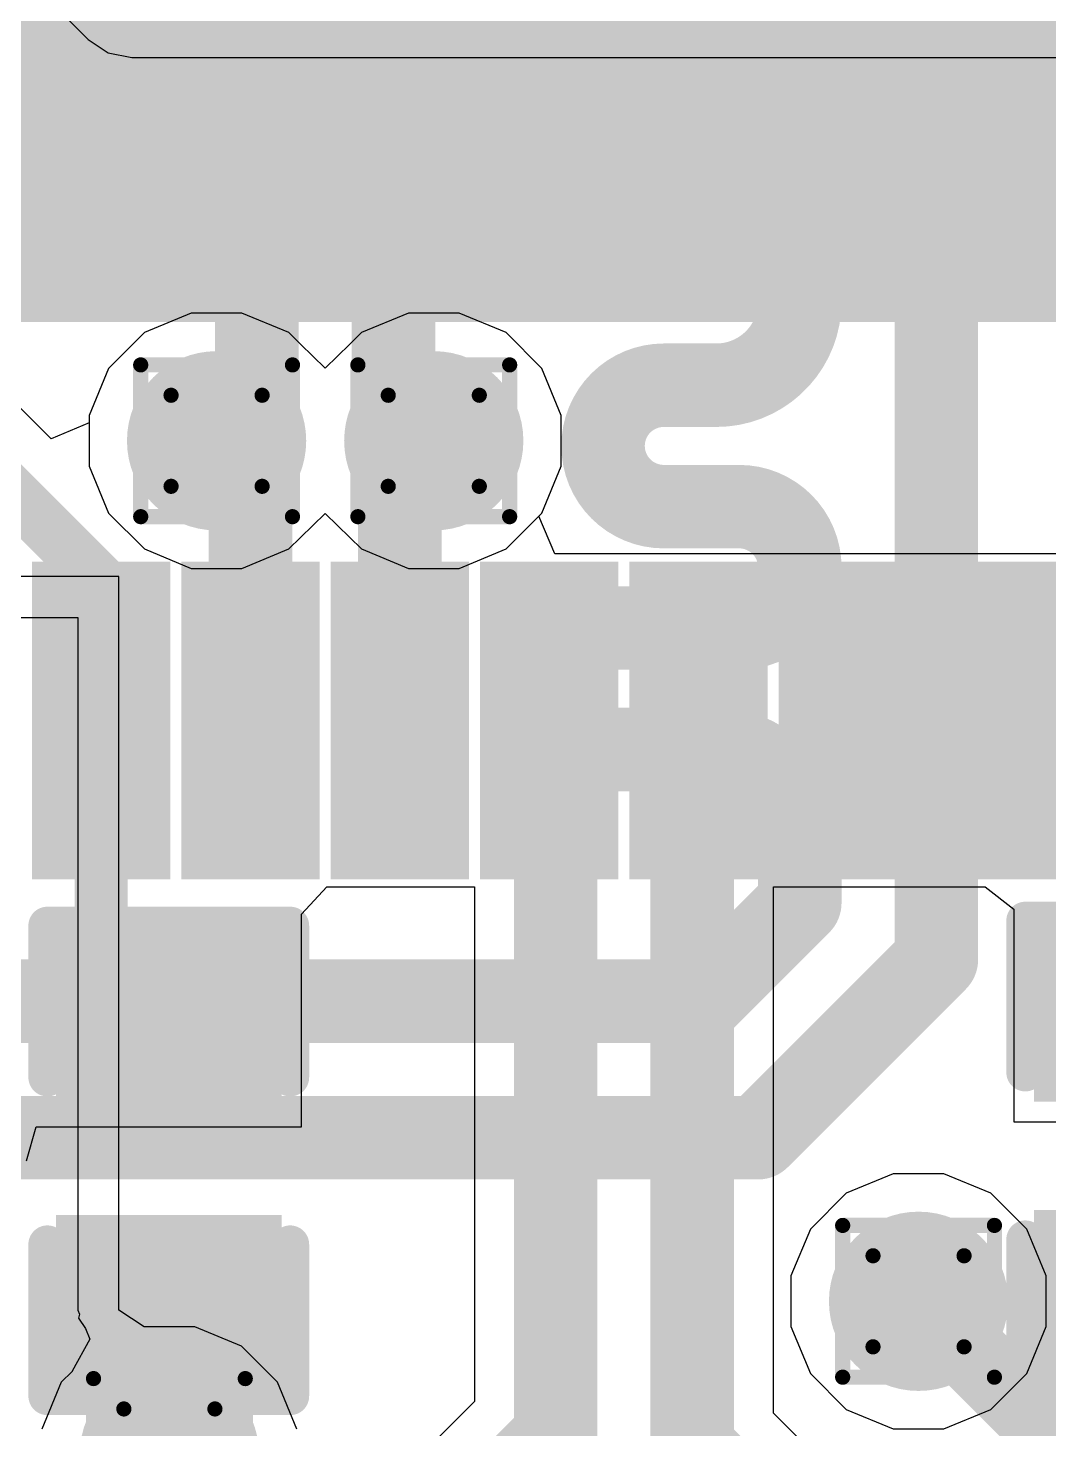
# Model space of a CAD drawing. Header units: inches. Extents: x -22 to 5433, y -13 to 5447.
# Drawn here: x 8.299 to 11.717, y 6.071 to 10.76 of the extents above; entities that cross this region are included whole.
import ezdxf

# ---------------------------------------------------------------- set-up
doc = ezdxf.new("R2010")
doc.units = ezdxf.units.IN
for name, color, linetype in [('Bottom Layer', 5, 'Continuous'), ('Drill Drawing', 1, 'Continuous'), ('Ground', 16, 'Continuous'), ('Power', 76, 'Continuous'), ('Top Layer', 1, 'Continuous'), ('Top Overlay', 2, 'Continuous'), ('Top Paste', 8, 'Continuous'), ('Top Solder', 216, 'Continuous'), ('Via Holes', 16, 'Continuous')]:
    doc.layers.add(name, color=color, linetype=linetype)

msp = doc.modelspace()

# ---------------------------------------------------------------- hatches: boundary and pattern name
at = {"layer": 'Bottom Layer'}
h = msp.add_hatch(color=5, dxfattribs=at)
edge = h.paths.add_edge_path()
edge.add_arc((8.9303, 9.3783), 0.3, 0, 360)
h = msp.add_hatch(color=5, dxfattribs=at)
edge = h.paths.add_edge_path()
edge.add_arc((9.6573, 9.3783), 0.3, 0, 360)
h = msp.add_hatch(color=5, dxfattribs=at)
edge = h.paths.add_edge_path()
edge.add_arc((11.2801, 6.4981), 0.3, 0, 360)
h = msp.add_hatch(color=5, dxfattribs=at)
edge = h.paths.add_edge_path()
edge.add_arc((8.7723, 5.9854), 0.3, 0, 360)
at = {"layer": 'Ground'}
h = msp.add_hatch(color=16, dxfattribs=at)
edge = h.paths.add_edge_path()
edge.add_arc((8.9303, 9.3783), 0.3, 0, 360)
h = msp.add_hatch(color=16, dxfattribs=at)
edge = h.paths.add_edge_path()
edge.add_arc((9.6573, 9.3783), 0.3, 0, 360)
h = msp.add_hatch(color=16, dxfattribs=at)
edge = h.paths.add_edge_path()
edge.add_arc((11.2801, 6.4981), 0.3, 0, 360)
h = msp.add_hatch(color=16, dxfattribs=at)
edge = h.paths.add_edge_path()
edge.add_arc((8.7723, 5.9854), 0.3, 0, 360)
at = {"layer": 'Power'}
h = msp.add_hatch(color=76, dxfattribs=at)
edge = h.paths.add_edge_path()
edge.add_arc((8.9303, 9.3783), 0.3, 0, 360)
h = msp.add_hatch(color=76, dxfattribs=at)
edge = h.paths.add_edge_path()
edge.add_arc((9.6573, 9.3783), 0.3, 0, 360)
h = msp.add_hatch(color=76, dxfattribs=at)
edge = h.paths.add_edge_path()
edge.add_arc((11.2801, 6.4981), 0.3, 0, 360)
h = msp.add_hatch(color=76, dxfattribs=at)
edge = h.paths.add_edge_path()
edge.add_arc((8.7723, 5.9854), 0.3, 0, 360)
at = {"layer": 'Top Layer'}
for points in [[(7.2938, 15.8775), (13.2938, 15.8775), (13.2938, 9.8775), (7.2938, 9.8775)], [(8.4138, 8.8725), (8.6738, 8.8725), (8.6738, 8.0125), (8.4138, 8.0125)], [(8.9138, 8.8725), (9.1738, 8.8725), (9.1738, 8.0125), (8.9138, 8.0125)], [(9.4138, 8.8725), (9.6738, 8.8725), (9.6738, 8.0125), (9.4138, 8.0125)], [(9.9138, 8.8725), (10.1738, 8.8725), (10.1738, 8.0125), (9.9138, 8.0125)], [(10.4138, 8.8725), (10.6738, 8.8725), (10.6738, 8.0125), (10.4138, 8.0125)], [(10.9138, 8.8725), (11.1738, 8.8725), (11.1738, 8.0125), (10.9138, 8.0125)], [(11.4138, 8.8725), (11.6738, 8.8725), (11.6738, 8.0125), (11.4138, 8.0125)], [(9.0878, 7.2093), (8.4528, 7.2093), (8.4528, 7.6665), (9.0878, 7.6665)], [(9.0878, 6.2695), (8.4528, 6.2695), (8.4528, 6.7267), (9.0878, 6.7267)]]:
    msp.add_hatch(color=1, dxfattribs=at).paths.add_polyline_path(points)
h = msp.add_hatch(color=1, dxfattribs=at)
edge = h.paths.add_edge_path()
edge.add_arc((8.9303, 9.3783), 0.3, 0, 360)
h = msp.add_hatch(color=1, dxfattribs=at)
edge = h.paths.add_edge_path()
edge.add_arc((9.6573, 9.3783), 0.3, 0, 360)
h = msp.add_hatch(color=1, dxfattribs=at)
edge = h.paths.add_edge_path()
edge.add_arc((11.2801, 6.4981), 0.3, 0, 360)
h = msp.add_hatch(color=1, dxfattribs=at)
edge = h.paths.add_edge_path()
edge.add_arc((8.7723, 5.9854), 0.3, 0, 360)
at = {"layer": 'Top Paste'}
for points in [[(8.4138, 8.8725), (8.6738, 8.8725), (8.6738, 8.0125), (8.4138, 8.0125)], [(8.9138, 8.8725), (9.1738, 8.8725), (9.1738, 8.0125), (8.9138, 8.0125)], [(9.4138, 8.8725), (9.6738, 8.8725), (9.6738, 8.0125), (9.4138, 8.0125)], [(9.9138, 8.8725), (10.1738, 8.8725), (10.1738, 8.0125), (9.9138, 8.0125)], [(10.4138, 8.8725), (10.6738, 8.8725), (10.6738, 8.0125), (10.4138, 8.0125)], [(10.9138, 8.8725), (11.1738, 8.8725), (11.1738, 8.0125), (10.9138, 8.0125)], [(11.4138, 8.8725), (11.6738, 8.8725), (11.6738, 8.0125), (11.4138, 8.0125)], [(9.0878, 7.2093), (8.4528, 7.2093), (8.4528, 7.6665), (9.0878, 7.6665)], [(9.0878, 6.2695), (8.4528, 6.2695), (8.4528, 6.7267), (9.0878, 6.7267)]]:
    msp.add_hatch(color=8, dxfattribs=at).paths.add_polyline_path(points)
at = {"layer": 'Top Solder'}
for points in [[(7.1922, 15.9791), (13.3954, 15.9791), (13.3954, 9.7759), (7.1922, 9.7759)], [(8.3122, 8.9741), (8.7754, 8.9741), (8.7754, 7.9109), (8.3122, 7.9109)], [(8.8122, 8.9741), (9.2754, 8.9741), (9.2754, 7.9109), (8.8122, 7.9109)], [(9.3122, 8.9741), (9.7754, 8.9741), (9.7754, 7.9109), (9.3122, 7.9109)], [(9.8122, 8.9741), (10.2754, 8.9741), (10.2754, 7.9109), (9.8122, 7.9109)], [(10.3122, 8.9741), (10.7754, 8.9741), (10.7754, 7.9109), (10.3122, 7.9109)], [(10.8122, 8.9741), (11.2754, 8.9741), (11.2754, 7.9109), (10.8122, 7.9109)], [(11.3122, 8.9741), (11.7754, 8.9741), (11.7754, 7.9109), (11.3122, 7.9109)], [(12.4213, 7.166), (11.6663, 7.166), (11.6663, 7.7432), (12.4213, 7.7432)], [(9.1478, 7.1493), (8.3928, 7.1493), (8.3928, 7.7265), (9.1478, 7.7265)], [(12.4213, 6.2262), (11.6663, 6.2262), (11.6663, 6.8034), (12.4213, 6.8034)], [(9.1478, 6.2095), (8.3928, 6.2095), (8.3928, 6.7867), (9.1478, 6.7867)]]:
    msp.add_hatch(color=216, dxfattribs=at).paths.add_polyline_path(points)
at = {"layer": 'Via Holes'}
h = msp.add_hatch(color=7, dxfattribs=at)
edge = h.paths.add_edge_path()
edge.add_arc((8.9303, 9.3783), 0.15, 0, 360)
h = msp.add_hatch(color=7, dxfattribs=at)
edge = h.paths.add_edge_path()
edge.add_arc((9.6573, 9.3783), 0.15, 0, 360)
h = msp.add_hatch(color=7, dxfattribs=at)
edge = h.paths.add_edge_path()
edge.add_arc((11.2801, 6.4981), 0.15, 0, 360)
h = msp.add_hatch(color=7, dxfattribs=at)
edge = h.paths.add_edge_path()
edge.add_arc((8.7723, 5.9854), 0.15, 0, 360)

# ---------------------------------------------------------------- linework, layer by layer
at = {"layer": 'Bottom Layer'}
for points in [[(9.0652, 10.4469, 0.2794, 0.2794, 0), (9.664, 11.0456, 0.2794, 0.2794, 0)], [(10.6287, 11.0456, 0.2794, 0.2794, 0), (11.3399, 10.3344, 0.2794, 0.2794, 0)], [(9.5224, 10.2575, 0.2794, 0.2794, 0), (9.8533, 10.5884, 0.2794, 0.2794, 0)], [(9.8533, 10.5884, 0.2794, 0.2794, 0), (10.4393, 10.5884, 0.2794, 0.2794, 0)], [(10.4393, 10.5884, 0.2794, 0.2794, 0), (10.7177, 10.31, 0.2794, 0.2794, 0)], [(9.0652, 9.5132, 0.2794, 0.2794, 0), (9.0652, 10.4469, 0.2794, 0.2794, 0)], [(11.3399, 7.6419, 0.2794, 0.2794, 0), (11.3399, 10.3344, 0.2794, 0.2794, 0)], [(10.7177, 10.31, 0.2794, 0.2794, 0), (10.8827, 10.1451, 0.2794, 0.2794, 0)], [(9.5224, 9.5132, 0.2794, 0.2794, 0), (9.5224, 10.2575, 0.2794, 0.2794, 0)], [(10.8827, 9.8437, 0.2794, 0.2794, 0), (10.8827, 10.1451, 0.2794, 0.2794, 0)], [(10.8827, 9.8437, 0.2794, 0.2794, -0.414214), (10.6033, 9.5643, 0.2794, 0.2794, 0)], [(10.4272, 9.1579, 0.2794, 0.2794, -1), (10.4272, 9.5643, 0.2794, 0.2794, 0)], [(10.4272, 9.5643, 0.2794, 0.2794, 0), (10.6033, 9.5643, 0.2794, 0.2794, 0)], [(8.9303, 9.3783, 0.2794, 0.2794, 0), (9.0652, 9.5132, 0.2794, 0.2794, 0)], [(9.5224, 9.5132, 0.2794, 0.2794, 0), (9.6573, 9.3783, 0.2794, 0.2794, 0)], [(10.4272, 9.1579, 0.2794, 0.2794, 0), (10.6795, 9.1579, 0.2794, 0.2794, 0)], [(10.6795, 9.1579, 0.2794, 0.2794, -1), (10.6795, 8.7515, 0.2794, 0.2794, 0)], [(10.2057, 8.3451, 0.2794, 0.2794, -1), (10.2057, 8.7515, 0.2794, 0.2794, 0)], [(10.2057, 8.7515, 0.2794, 0.2794, 0), (10.6795, 8.7515, 0.2794, 0.2794, 0)], [(10.2057, 8.3451, 0.2794, 0.2794, 0), (10.6033, 8.3451, 0.2794, 0.2794, 0)], [(10.6033, 8.3451, 0.2794, 0.2794, -0.414214), (10.8827, 8.0657, 0.2794, 0.2794, 0)], [(10.8827, 7.8313, 0.2794, 0.2794, 0), (10.8827, 8.0657, 0.2794, 0.2794, 0)], [(10.6979, 7.6465, 0.2794, 0.2794, 0), (10.8827, 7.8313, 0.2794, 0.2794, 0)], [(10.5543, 7.5029, 0.2794, 0.2794, 0), (10.6979, 7.6465, 0.2794, 0.2794, 0)], [(10.7437, 7.0457, 0.2794, 0.2794, 0), (11.3399, 7.6419, 0.2794, 0.2794, 0)], [(7.1516, 7.5029, 0.2794, 0.2794, 0), (9.2471, 7.5029, 0.2794, 0.2794, 0)], [(9.2471, 7.5029, 0.2794, 0.2794, 0), (10.5543, 7.5029, 0.2794, 0.2794, 0)], [(7.1516, 7.0457, 0.2794, 0.2794, 0), (9.2471, 7.0457, 0.2794, 0.2794, 0)], [(9.2471, 7.0457, 0.2794, 0.2794, 0), (10.7437, 7.0457, 0.2794, 0.2794, 0)]]:
    msp.add_lwpolyline(points, format="xyseb", dxfattribs=at)
for points in [[(9.7835, 10.5884, 0.1397, 0.1397, 1), (9.9232, 10.5884, 0.1397, 0.1397, 1)], [(9.7835, 10.5884, 0.1397, 0.1397, 1), (9.9232, 10.5884, 0.1397, 0.1397, 1)], [(10.3694, 10.5884, 0.1397, 0.1397, 1), (10.5091, 10.5884, 0.1397, 0.1397, 1)], [(10.3694, 10.5884, 0.1397, 0.1397, 1), (10.5091, 10.5884, 0.1397, 0.1397, 1)], [(8.9954, 10.4469, 0.1397, 0.1397, 1), (9.1351, 10.4469, 0.1397, 0.1397, 1)], [(8.9954, 10.4469, 0.1397, 0.1397, 1), (9.1351, 10.4469, 0.1397, 0.1397, 1)], [(11.27, 10.3344, 0.1397, 0.1397, 1), (11.4097, 10.3344, 0.1397, 0.1397, 1)], [(11.27, 10.3344, 0.1397, 0.1397, 1), (11.4097, 10.3344, 0.1397, 0.1397, 1)], [(10.6479, 10.31, 0.1397, 0.1397, 1), (10.7876, 10.31, 0.1397, 0.1397, 1)], [(10.6479, 10.31, 0.1397, 0.1397, 1), (10.7876, 10.31, 0.1397, 0.1397, 1)], [(9.4526, 10.2575, 0.1397, 0.1397, 1), (9.5923, 10.2575, 0.1397, 0.1397, 1)], [(9.4526, 10.2575, 0.1397, 0.1397, 1), (9.5923, 10.2575, 0.1397, 0.1397, 1)], [(10.8128, 10.1451, 0.1397, 0.1397, 1), (10.9525, 10.1451, 0.1397, 0.1397, 1)], [(10.8128, 10.1451, 0.1397, 0.1397, 1), (10.9525, 10.1451, 0.1397, 0.1397, 1)], [(10.8128, 9.8437, 0.1397, 0.1397, 1), (10.9525, 9.8437, 0.1397, 0.1397, 1)], [(10.8128, 9.8437, 0.1397, 0.1397, 1), (10.9525, 9.8437, 0.1397, 0.1397, 1)], [(10.3574, 9.5643, 0.1397, 0.1397, 1), (10.4971, 9.5643, 0.1397, 0.1397, 1)], [(10.3574, 9.5643, 0.1397, 0.1397, 1), (10.4971, 9.5643, 0.1397, 0.1397, 1)], [(10.5334, 9.5643, 0.1397, 0.1397, 1), (10.6731, 9.5643, 0.1397, 0.1397, 1)], [(10.5334, 9.5643, 0.1397, 0.1397, 1), (10.6731, 9.5643, 0.1397, 0.1397, 1)], [(8.9954, 9.5132, 0.1397, 0.1397, 1), (9.1351, 9.5132, 0.1397, 0.1397, 1)], [(8.9954, 9.5132, 0.1397, 0.1397, 1), (9.1351, 9.5132, 0.1397, 0.1397, 1)], [(9.4526, 9.5132, 0.1397, 0.1397, 1), (9.5923, 9.5132, 0.1397, 0.1397, 1)], [(9.4526, 9.5132, 0.1397, 0.1397, 1), (9.5923, 9.5132, 0.1397, 0.1397, 1)], [(8.8605, 9.3783, 0.1397, 0.1397, 1), (9.0002, 9.3783, 0.1397, 0.1397, 1)], [(9.5875, 9.3783, 0.1397, 0.1397, 1), (9.7272, 9.3783, 0.1397, 0.1397, 1)], [(10.3574, 9.1579, 0.1397, 0.1397, 1), (10.4971, 9.1579, 0.1397, 0.1397, 1)], [(10.3574, 9.1579, 0.1397, 0.1397, 1), (10.4971, 9.1579, 0.1397, 0.1397, 1)], [(10.6096, 9.1579, 0.1397, 0.1397, 1), (10.7493, 9.1579, 0.1397, 0.1397, 1)], [(10.6096, 9.1579, 0.1397, 0.1397, 1), (10.7493, 9.1579, 0.1397, 0.1397, 1)], [(10.1359, 8.7515, 0.1397, 0.1397, 1), (10.2756, 8.7515, 0.1397, 0.1397, 1)], [(10.1359, 8.7515, 0.1397, 0.1397, 1), (10.2756, 8.7515, 0.1397, 0.1397, 1)], [(10.6096, 8.7515, 0.1397, 0.1397, 1), (10.7493, 8.7515, 0.1397, 0.1397, 1)], [(10.6096, 8.7515, 0.1397, 0.1397, 1), (10.7493, 8.7515, 0.1397, 0.1397, 1)], [(10.1359, 8.3451, 0.1397, 0.1397, 1), (10.2756, 8.3451, 0.1397, 0.1397, 1)], [(10.1359, 8.3451, 0.1397, 0.1397, 1), (10.2756, 8.3451, 0.1397, 0.1397, 1)], [(10.5334, 8.3451, 0.1397, 0.1397, 1), (10.6731, 8.3451, 0.1397, 0.1397, 1)], [(10.5334, 8.3451, 0.1397, 0.1397, 1), (10.6731, 8.3451, 0.1397, 0.1397, 1)], [(10.8128, 8.0657, 0.1397, 0.1397, 1), (10.9525, 8.0657, 0.1397, 0.1397, 1)], [(10.8128, 8.0657, 0.1397, 0.1397, 1), (10.9525, 8.0657, 0.1397, 0.1397, 1)], [(10.8128, 7.8313, 0.1397, 0.1397, 1), (10.9525, 7.8313, 0.1397, 0.1397, 1)], [(10.8128, 7.8313, 0.1397, 0.1397, 1), (10.9525, 7.8313, 0.1397, 0.1397, 1)], [(10.6281, 7.6465, 0.1397, 0.1397, 1), (10.7678, 7.6465, 0.1397, 0.1397, 1)], [(10.6281, 7.6465, 0.1397, 0.1397, 1), (10.7678, 7.6465, 0.1397, 0.1397, 1)], [(11.27, 7.6419, 0.1397, 0.1397, 1), (11.4097, 7.6419, 0.1397, 0.1397, 1)], [(11.27, 7.6419, 0.1397, 0.1397, 1), (11.4097, 7.6419, 0.1397, 0.1397, 1)], [(9.1773, 7.5029, 0.1397, 0.1397, 1), (9.317, 7.5029, 0.1397, 0.1397, 1)], [(9.1773, 7.5029, 0.1397, 0.1397, 1), (9.317, 7.5029, 0.1397, 0.1397, 1)], [(10.4844, 7.5029, 0.1397, 0.1397, 1), (10.6241, 7.5029, 0.1397, 0.1397, 1)], [(10.4844, 7.5029, 0.1397, 0.1397, 1), (10.6241, 7.5029, 0.1397, 0.1397, 1)], [(9.1773, 7.0457, 0.1397, 0.1397, 1), (9.317, 7.0457, 0.1397, 0.1397, 1)], [(9.1773, 7.0457, 0.1397, 0.1397, 1), (9.317, 7.0457, 0.1397, 0.1397, 1)], [(10.6738, 7.0457, 0.1397, 0.1397, 1), (10.8135, 7.0457, 0.1397, 0.1397, 1)], [(10.6738, 7.0457, 0.1397, 0.1397, 1), (10.8135, 7.0457, 0.1397, 0.1397, 1)]]:
    msp.add_lwpolyline(points, format="xyseb", close=True, dxfattribs=at)
at = {"layer": 'Drill Drawing'}
for points in [[(8.6763, 9.6323, 0.0508, 0.0508, 0), (9.1843, 9.6323, 0.0508, 0.0508, 0)], [(8.6763, 9.1243, 0.0508, 0.0508, 0), (8.6763, 9.6323, 0.0508, 0.0508, 0)], [(9.1843, 9.1243, 0.0508, 0.0508, 0), (9.1843, 9.6323, 0.0508, 0.0508, 0)], [(9.4033, 9.6323, 0.0508, 0.0508, 0), (9.9113, 9.6323, 0.0508, 0.0508, 0)], [(9.4033, 9.1243, 0.0508, 0.0508, 0), (9.4033, 9.6323, 0.0508, 0.0508, 0)], [(9.9113, 9.1243, 0.0508, 0.0508, 0), (9.9113, 9.6323, 0.0508, 0.0508, 0)], [(8.7779, 9.5307, 0.0508, 0.0508, 0), (9.0827, 9.5307, 0.0508, 0.0508, 0)], [(8.7779, 9.2259, 0.0508, 0.0508, 0), (8.7779, 9.5307, 0.0508, 0.0508, 0)], [(9.0827, 9.2259, 0.0508, 0.0508, 0), (9.0827, 9.5307, 0.0508, 0.0508, 0)], [(9.5049, 9.5307, 0.0508, 0.0508, 0), (9.8097, 9.5307, 0.0508, 0.0508, 0)], [(9.5049, 9.2259, 0.0508, 0.0508, 0), (9.5049, 9.5307, 0.0508, 0.0508, 0)], [(9.8097, 9.2259, 0.0508, 0.0508, 0), (9.8097, 9.5307, 0.0508, 0.0508, 0)], [(8.7779, 9.2259, 0.0508, 0.0508, 0), (9.0827, 9.2259, 0.0508, 0.0508, 0)], [(9.5049, 9.2259, 0.0508, 0.0508, 0), (9.8097, 9.2259, 0.0508, 0.0508, 0)], [(8.6763, 9.1243, 0.0508, 0.0508, 0), (9.1843, 9.1243, 0.0508, 0.0508, 0)], [(9.4033, 9.1243, 0.0508, 0.0508, 0), (9.9113, 9.1243, 0.0508, 0.0508, 0)], [(11.0261, 6.7521, 0.0508, 0.0508, 0), (11.5341, 6.7521, 0.0508, 0.0508, 0)], [(11.0261, 6.2441, 0.0508, 0.0508, 0), (11.0261, 6.7521, 0.0508, 0.0508, 0)], [(11.5341, 6.2441, 0.0508, 0.0508, 0), (11.5341, 6.7521, 0.0508, 0.0508, 0)], [(11.1277, 6.6505, 0.0508, 0.0508, 0), (11.4325, 6.6505, 0.0508, 0.0508, 0)], [(11.1277, 6.3457, 0.0508, 0.0508, 0), (11.1277, 6.6505, 0.0508, 0.0508, 0)], [(11.4325, 6.3457, 0.0508, 0.0508, 0), (11.4325, 6.6505, 0.0508, 0.0508, 0)], [(11.1277, 6.3457, 0.0508, 0.0508, 0), (11.4325, 6.3457, 0.0508, 0.0508, 0)], [(8.5183, 6.2394, 0.0508, 0.0508, 0), (9.0263, 6.2394, 0.0508, 0.0508, 0)], [(8.5183, 5.7314, 0.0508, 0.0508, 0), (8.5183, 6.2394, 0.0508, 0.0508, 0)], [(9.0263, 5.7314, 0.0508, 0.0508, 0), (9.0263, 6.2394, 0.0508, 0.0508, 0)], [(11.0261, 6.2441, 0.0508, 0.0508, 0), (11.5341, 6.2441, 0.0508, 0.0508, 0)], [(8.6199, 6.1378, 0.0508, 0.0508, 0), (8.9247, 6.1378, 0.0508, 0.0508, 0)], [(8.6199, 5.833, 0.0508, 0.0508, 0), (8.6199, 6.1378, 0.0508, 0.0508, 0)], [(8.9247, 5.833, 0.0508, 0.0508, 0), (8.9247, 6.1378, 0.0508, 0.0508, 0)]]:
    msp.add_lwpolyline(points, format="xyseb", dxfattribs=at)
for points in [[(8.6636, 9.6323, 0.0254, 0.0254, 1), (8.689, 9.6323, 0.0254, 0.0254, 1)], [(8.6636, 9.6323, 0.0254, 0.0254, 1), (8.689, 9.6323, 0.0254, 0.0254, 1)], [(9.1716, 9.6323, 0.0254, 0.0254, 1), (9.197, 9.6323, 0.0254, 0.0254, 1)], [(9.1716, 9.6323, 0.0254, 0.0254, 1), (9.197, 9.6323, 0.0254, 0.0254, 1)], [(9.3906, 9.6323, 0.0254, 0.0254, 1), (9.416, 9.6323, 0.0254, 0.0254, 1)], [(9.3906, 9.6323, 0.0254, 0.0254, 1), (9.416, 9.6323, 0.0254, 0.0254, 1)], [(9.8986, 9.6323, 0.0254, 0.0254, 1), (9.924, 9.6323, 0.0254, 0.0254, 1)], [(9.8986, 9.6323, 0.0254, 0.0254, 1), (9.924, 9.6323, 0.0254, 0.0254, 1)], [(8.7652, 9.5307, 0.0254, 0.0254, 1), (8.7906, 9.5307, 0.0254, 0.0254, 1)], [(8.7652, 9.5307, 0.0254, 0.0254, 1), (8.7906, 9.5307, 0.0254, 0.0254, 1)], [(9.07, 9.5307, 0.0254, 0.0254, 1), (9.0954, 9.5307, 0.0254, 0.0254, 1)], [(9.07, 9.5307, 0.0254, 0.0254, 1), (9.0954, 9.5307, 0.0254, 0.0254, 1)], [(9.4922, 9.5307, 0.0254, 0.0254, 1), (9.5176, 9.5307, 0.0254, 0.0254, 1)], [(9.4922, 9.5307, 0.0254, 0.0254, 1), (9.5176, 9.5307, 0.0254, 0.0254, 1)], [(9.797, 9.5307, 0.0254, 0.0254, 1), (9.8224, 9.5307, 0.0254, 0.0254, 1)], [(9.797, 9.5307, 0.0254, 0.0254, 1), (9.8224, 9.5307, 0.0254, 0.0254, 1)], [(8.7652, 9.2259, 0.0254, 0.0254, 1), (8.7906, 9.2259, 0.0254, 0.0254, 1)], [(8.7652, 9.2259, 0.0254, 0.0254, 1), (8.7906, 9.2259, 0.0254, 0.0254, 1)], [(9.07, 9.2259, 0.0254, 0.0254, 1), (9.0954, 9.2259, 0.0254, 0.0254, 1)], [(9.07, 9.2259, 0.0254, 0.0254, 1), (9.0954, 9.2259, 0.0254, 0.0254, 1)], [(9.4922, 9.2259, 0.0254, 0.0254, 1), (9.5176, 9.2259, 0.0254, 0.0254, 1)], [(9.4922, 9.2259, 0.0254, 0.0254, 1), (9.5176, 9.2259, 0.0254, 0.0254, 1)], [(9.797, 9.2259, 0.0254, 0.0254, 1), (9.8224, 9.2259, 0.0254, 0.0254, 1)], [(9.797, 9.2259, 0.0254, 0.0254, 1), (9.8224, 9.2259, 0.0254, 0.0254, 1)], [(8.6636, 9.1243, 0.0254, 0.0254, 1), (8.689, 9.1243, 0.0254, 0.0254, 1)], [(8.6636, 9.1243, 0.0254, 0.0254, 1), (8.689, 9.1243, 0.0254, 0.0254, 1)], [(9.1716, 9.1243, 0.0254, 0.0254, 1), (9.197, 9.1243, 0.0254, 0.0254, 1)], [(9.1716, 9.1243, 0.0254, 0.0254, 1), (9.197, 9.1243, 0.0254, 0.0254, 1)], [(9.3906, 9.1243, 0.0254, 0.0254, 1), (9.416, 9.1243, 0.0254, 0.0254, 1)], [(9.3906, 9.1243, 0.0254, 0.0254, 1), (9.416, 9.1243, 0.0254, 0.0254, 1)], [(9.8986, 9.1243, 0.0254, 0.0254, 1), (9.924, 9.1243, 0.0254, 0.0254, 1)], [(9.8986, 9.1243, 0.0254, 0.0254, 1), (9.924, 9.1243, 0.0254, 0.0254, 1)], [(11.0134, 6.7521, 0.0254, 0.0254, 1), (11.0388, 6.7521, 0.0254, 0.0254, 1)], [(11.0134, 6.7521, 0.0254, 0.0254, 1), (11.0388, 6.7521, 0.0254, 0.0254, 1)], [(11.5214, 6.7521, 0.0254, 0.0254, 1), (11.5468, 6.7521, 0.0254, 0.0254, 1)], [(11.5214, 6.7521, 0.0254, 0.0254, 1), (11.5468, 6.7521, 0.0254, 0.0254, 1)], [(11.115, 6.6505, 0.0254, 0.0254, 1), (11.1404, 6.6505, 0.0254, 0.0254, 1)], [(11.115, 6.6505, 0.0254, 0.0254, 1), (11.1404, 6.6505, 0.0254, 0.0254, 1)], [(11.4198, 6.6505, 0.0254, 0.0254, 1), (11.4452, 6.6505, 0.0254, 0.0254, 1)], [(11.4198, 6.6505, 0.0254, 0.0254, 1), (11.4452, 6.6505, 0.0254, 0.0254, 1)], [(11.115, 6.3457, 0.0254, 0.0254, 1), (11.1404, 6.3457, 0.0254, 0.0254, 1)], [(11.115, 6.3457, 0.0254, 0.0254, 1), (11.1404, 6.3457, 0.0254, 0.0254, 1)], [(11.4198, 6.3457, 0.0254, 0.0254, 1), (11.4452, 6.3457, 0.0254, 0.0254, 1)], [(11.4198, 6.3457, 0.0254, 0.0254, 1), (11.4452, 6.3457, 0.0254, 0.0254, 1)], [(8.5056, 6.2394, 0.0254, 0.0254, 1), (8.531, 6.2394, 0.0254, 0.0254, 1)], [(8.5056, 6.2394, 0.0254, 0.0254, 1), (8.531, 6.2394, 0.0254, 0.0254, 1)], [(9.0136, 6.2394, 0.0254, 0.0254, 1), (9.039, 6.2394, 0.0254, 0.0254, 1)], [(9.0136, 6.2394, 0.0254, 0.0254, 1), (9.039, 6.2394, 0.0254, 0.0254, 1)], [(11.0134, 6.2441, 0.0254, 0.0254, 1), (11.0388, 6.2441, 0.0254, 0.0254, 1)], [(11.0134, 6.2441, 0.0254, 0.0254, 1), (11.0388, 6.2441, 0.0254, 0.0254, 1)], [(11.5214, 6.2441, 0.0254, 0.0254, 1), (11.5468, 6.2441, 0.0254, 0.0254, 1)], [(11.5214, 6.2441, 0.0254, 0.0254, 1), (11.5468, 6.2441, 0.0254, 0.0254, 1)], [(8.6072, 6.1378, 0.0254, 0.0254, 1), (8.6326, 6.1378, 0.0254, 0.0254, 1)], [(8.6072, 6.1378, 0.0254, 0.0254, 1), (8.6326, 6.1378, 0.0254, 0.0254, 1)], [(8.912, 6.1378, 0.0254, 0.0254, 1), (8.9374, 6.1378, 0.0254, 0.0254, 1)], [(8.912, 6.1378, 0.0254, 0.0254, 1), (8.9374, 6.1378, 0.0254, 0.0254, 1)]]:
    msp.add_lwpolyline(points, format="xyseb", close=True, dxfattribs=at)
at = {"layer": 'Ground'}
for p, q in [((7.7521, 11.4692), (8.5, 10.7214)), ((8.5, 10.7214), (8.5, 10.7213)), ((8.5, 10.7213), (8.5672, 10.6764)), ((8.5672, 10.6764), (8.6465, 10.6607)), ((8.6465, 10.6607), (15.7985, 10.6607)), ((8.8454, 9.8053), (8.6885, 9.7403)), ((9.0153, 9.8053), (8.8454, 9.8053)), ((9.1722, 9.7403), (9.0153, 9.8053)), ((9.5724, 9.8053), (9.4155, 9.7403)), ((9.7423, 9.8053), (9.5724, 9.8053)), ((9.8992, 9.7403), (9.7423, 9.8053)), ((8.6885, 9.7403), (8.5683, 9.6202)), ((9.2109, 9.7017), (9.1722, 9.7403)), ((9.4155, 9.7403), (9.3768, 9.7017)), ((10.0193, 9.6202), (9.8992, 9.7403)), ((9.2938, 9.6217), (9.2109, 9.7017)), ((9.3768, 9.7017), (9.2938, 9.6217)), ((8.5683, 9.6202), (8.5033, 9.4633)), ((10.0843, 9.4633), (10.0193, 9.6202)), ((8.5033, 9.4633), (8.5033, 9.2934)), ((10.0843, 9.2934), (10.0843, 9.4633)), ((8.5033, 9.2934), (8.5683, 9.1365)), ((10.0193, 9.1365), (10.0843, 9.2934)), ((8.5683, 9.1365), (8.6885, 9.0164)), ((9.2109, 9.055), (9.2938, 9.135)), ((9.2938, 9.135), (9.3768, 9.055)), ((9.8992, 9.0164), (10.0193, 9.1365)), ((9.1722, 9.0164), (9.2109, 9.055)), ((9.3768, 9.055), (9.4155, 9.0164)), ((8.6885, 9.0164), (8.8454, 8.9513)), ((9.0153, 8.9513), (9.1722, 9.0164)), ((9.4155, 9.0164), (9.5724, 8.9513)), ((9.7423, 8.9513), (9.8992, 9.0164)), ((8.8454, 8.9513), (9.0153, 8.9513)), ((9.5724, 8.9513), (9.7423, 8.9513))]:
    msp.add_line(p, q, dxfattribs=at)
at = {"layer": 'Power'}
for p, q in [((8.8454, 9.8053), (8.6885, 9.7403)), ((9.0153, 9.8053), (8.8454, 9.8053)), ((9.1722, 9.7403), (9.0153, 9.8053)), ((9.5724, 9.8053), (9.4155, 9.7403)), ((9.7423, 9.8053), (9.5724, 9.8053)), ((9.8992, 9.7403), (9.7423, 9.8053)), ((8.6885, 9.7403), (8.5683, 9.6202)), ((9.2109, 9.7017), (9.1722, 9.7403)), ((9.4155, 9.7403), (9.3768, 9.7017)), ((10.0193, 9.6202), (9.8992, 9.7403)), ((9.2938, 9.6217), (9.2109, 9.7017)), ((9.3768, 9.7017), (9.2938, 9.6217)), ((8.5683, 9.6202), (8.5033, 9.4633)), ((10.0843, 9.4633), (10.0193, 9.6202)), ((8.5033, 9.4633), (8.5033, 9.2934)), ((10.0843, 9.2934), (10.0843, 9.4633)), ((8.5033, 9.2934), (8.5683, 9.1365)), ((10.0193, 9.1365), (10.0843, 9.2934)), ((8.5683, 9.1365), (8.6885, 9.0164)), ((9.2109, 9.055), (9.2938, 9.135)), ((9.2938, 9.135), (9.3768, 9.055)), ((9.8992, 9.0164), (10.0193, 9.1365)), ((9.1722, 9.0164), (9.2109, 9.055)), ((9.3768, 9.055), (9.4155, 9.0164)), ((8.6885, 9.0164), (8.8454, 8.9513)), ((9.0153, 8.9513), (9.1722, 9.0164)), ((9.4155, 9.0164), (9.5724, 8.9513)), ((9.7423, 8.9513), (9.8992, 9.0164)), ((8.6034, 8.9246), (5.6393, 8.9246)), ((8.6034, 6.4685), (8.6034, 8.9246)), ((8.8454, 8.9513), (9.0153, 8.9513)), ((9.5724, 8.9513), (9.7423, 8.9513)), ((5.6393, 8.7871), (8.4659, 8.7871)), ((8.4659, 8.7871), (8.4659, 6.4685)), ((11.1952, 6.9251), (11.0382, 6.8601)), ((11.365, 6.9251), (11.1952, 6.9251)), ((11.522, 6.8601), (11.365, 6.9251)), ((11.0382, 6.8601), (10.9181, 6.74)), ((11.6421, 6.74), (11.522, 6.8601)), ((10.9181, 6.74), (10.8531, 6.5831)), ((11.7071, 6.5831), (11.6421, 6.74)), ((10.8531, 6.5831), (10.8531, 6.4132)), ((11.7071, 6.4132), (11.7071, 6.5831)), ((8.4659, 6.4685), (8.4713, 6.4555)), ((8.4713, 6.4555), (8.4685, 6.4417)), ((8.4685, 6.4417), (8.4915, 6.4067)), ((8.6874, 6.4124), (8.6034, 6.4685)), ((8.4915, 6.4067), (8.5062, 6.3713)), ((8.8572, 6.4124), (8.6874, 6.4124)), ((9.0142, 6.3474), (8.8572, 6.4124)), ((10.8531, 6.4132), (10.9181, 6.2563)), ((11.6421, 6.2563), (11.7071, 6.4132)), ((8.5062, 6.3713), (8.4474, 6.2645)), ((9.1343, 6.2273), (9.0142, 6.3474)), ((8.4465, 6.2635), (8.4103, 6.2273)), ((8.4474, 6.2645), (8.4465, 6.2635)), ((10.9181, 6.2563), (11.0382, 6.1362)), ((11.522, 6.1362), (11.6421, 6.2563)), ((8.4103, 6.2273), (8.3453, 6.0703)), ((9.1993, 6.0703), (9.1343, 6.2273)), ((11.0382, 6.1362), (11.1952, 6.0711)), ((11.365, 6.0711), (11.522, 6.1362)), ((11.1952, 6.0711), (11.365, 6.0711))]:
    msp.add_line(p, q, dxfattribs=at)
at = {"layer": 'Top Layer'}
for p, q in [((8.8454, 9.8053), (8.6885, 9.7403)), ((9.0153, 9.8053), (8.8454, 9.8053)), ((9.1722, 9.7403), (9.0153, 9.8053)), ((9.5724, 9.8053), (9.4155, 9.7403)), ((9.7423, 9.8053), (9.5724, 9.8053)), ((9.8992, 9.7403), (9.7423, 9.8053)), ((8.6885, 9.7403), (8.5683, 9.6202)), ((9.2109, 9.7017), (9.1722, 9.7403)), ((9.4155, 9.7403), (9.3768, 9.7017)), ((10.0193, 9.6202), (9.8992, 9.7403)), ((9.2938, 9.6217), (9.2109, 9.7017)), ((9.3768, 9.7017), (9.2938, 9.6217)), ((8.5683, 9.6202), (8.5033, 9.4633)), ((10.0843, 9.4633), (10.0193, 9.6202)), ((8.3763, 9.3853), (8.2357, 9.5259)), ((8.5033, 9.4379), (8.3763, 9.3853)), ((8.5033, 9.4633), (8.5033, 9.4379)), ((10.0843, 9.2934), (10.0843, 9.4633)), ((10.0193, 9.1365), (10.0843, 9.2934)), ((10.0094, 9.1265), (10.0193, 9.1365)), ((10.062, 8.9995), (10.0094, 9.1265)), ((13.1187, 8.9995), (10.062, 8.9995)), ((9.2148, 7.7935), (9.2993, 7.8855)), ((9.2993, 7.8855), (9.7933, 7.8855)), ((9.7933, 7.8855), (9.7933, 6.1622)), ((10.7944, 6.1235), (10.7944, 7.8855)), ((10.7944, 7.8855), (11.5035, 7.8855)), ((11.5035, 7.8855), (11.5993, 7.8102)), ((9.2148, 7.0823), (9.2148, 7.7935)), ((11.5993, 7.8102), (11.5993, 7.099)), ((8.2944, 6.9684), (8.3258, 7.0823)), ((8.3258, 7.0823), (9.2148, 7.0823)), ((11.5993, 7.099), (12.4883, 7.099)), ((9.7933, 6.1622), (9.6163, 5.9852)), ((10.9327, 5.9852), (10.7944, 6.1235))]:
    msp.add_line(p, q, dxfattribs=at)
for points in [[(8.9303, 9.3783, 0.2794, 0.2794, 0), (9.0438, 9.2648, 0.2794, 0.2794, 0)], [(9.5438, 9.2648, 0.2794, 0.2794, 0), (9.6573, 9.3783, 0.2794, 0.2794, 0)], [(8.072, 9.3783, 0.1778, 0.1778, 0), (8.5438, 8.9065, 0.1778, 0.1778, 0)], [(9.0438, 8.4425, 0.2794, 0.2794, 0), (9.0438, 9.2648, 0.2794, 0.2794, 0)], [(9.5438, 8.4425, 0.2794, 0.2794, 0), (9.5438, 9.2648, 0.2794, 0.2794, 0)], [(8.5438, 8.4425, 0.1778, 0.1778, 0), (8.5438, 8.9065, 0.1778, 0.1778, 0)], [(10.0438, 8.4425, 0.2794, 0.2794, 0), (10.0652, 8.4211, 0.2794, 0.2794, 0)], [(10.5224, 8.4211, 0.2794, 0.2794, 0), (10.5438, 8.4425, 0.2794, 0.2794, 0)], [(10.0652, 6.0496, 0.2794, 0.2794, 0), (10.0652, 8.4211, 0.2794, 0.2794, 0)], [(10.5224, 6.0109, 0.2794, 0.2794, 0), (10.5224, 8.4211, 0.2794, 0.2794, 0)], [(8.5438, 7.4379, 0.1778, 0.1778, 0), (8.5438, 8.4425, 0.1778, 0.1778, 0)], [(8.7703, 7.4379, 0.1778, 0.1778, 0), (8.7948, 7.4134, 0.1778, 0.1778, 0)], [(11.2801, 6.4981, 0.254, 0.254, 0), (11.8551, 5.9231, 0.254, 0.254, 0)], [(9.5438, 5.5282, 0.2794, 0.2794, 0), (10.0652, 6.0496, 0.2794, 0.2794, 0)], [(10.5224, 6.0109, 0.2794, 0.2794, 0), (11.0051, 5.5282, 0.2794, 0.2794, 0)], [(8.6938, 5.9069, 0.254, 0.254, 0), (8.7723, 5.9854, 0.254, 0.254, 0)]]:
    msp.add_lwpolyline(points, format="xyseb", dxfattribs=at)
for points in [[(8.8605, 9.3783, 0.1397, 0.1397, 1), (9.0002, 9.3783, 0.1397, 0.1397, 1)], [(9.5875, 9.3783, 0.1397, 0.1397, 1), (9.7272, 9.3783, 0.1397, 0.1397, 1)], [(8.974, 9.2648, 0.1397, 0.1397, 1), (9.1137, 9.2648, 0.1397, 0.1397, 1)], [(8.974, 9.2648, 0.1397, 0.1397, 1), (9.1137, 9.2648, 0.1397, 0.1397, 1)], [(9.474, 9.2648, 0.1397, 0.1397, 1), (9.6137, 9.2648, 0.1397, 0.1397, 1)], [(9.474, 9.2648, 0.1397, 0.1397, 1), (9.6137, 9.2648, 0.1397, 0.1397, 1)], [(8.4994, 8.9065, 0.0889, 0.0889, 1), (8.5883, 8.9065, 0.0889, 0.0889, 1)], [(8.4994, 8.9065, 0.0889, 0.0889, 1), (8.5883, 8.9065, 0.0889, 0.0889, 1)], [(8.974, 8.4425, 0.1397, 0.1397, 1), (9.1137, 8.4425, 0.1397, 0.1397, 1)], [(9.474, 8.4425, 0.1397, 0.1397, 1), (9.6137, 8.4425, 0.1397, 0.1397, 1)], [(9.974, 8.4425, 0.1397, 0.1397, 1), (10.1137, 8.4425, 0.1397, 0.1397, 1)], [(10.474, 8.4425, 0.1397, 0.1397, 1), (10.6137, 8.4425, 0.1397, 0.1397, 1)], [(9.9954, 8.4211, 0.1397, 0.1397, 1), (10.1351, 8.4211, 0.1397, 0.1397, 1)], [(9.9954, 8.4211, 0.1397, 0.1397, 1), (10.1351, 8.4211, 0.1397, 0.1397, 1)], [(10.4526, 8.4211, 0.1397, 0.1397, 1), (10.5923, 8.4211, 0.1397, 0.1397, 1)], [(10.4526, 8.4211, 0.1397, 0.1397, 1), (10.5923, 8.4211, 0.1397, 0.1397, 1)], [(8.4994, 8.4425, 0.0889, 0.0889, 1), (8.5883, 8.4425, 0.0889, 0.0889, 1)], [(8.4994, 8.4425, 0.0889, 0.0889, 1), (8.5883, 8.4425, 0.0889, 0.0889, 1)], [(8.4994, 7.4379, 0.0889, 0.0889, 1), (8.5883, 7.4379, 0.0889, 0.0889, 1)], [(8.7258, 7.4379, 0.0889, 0.0889, 1), (8.8147, 7.4379, 0.0889, 0.0889, 1)], [(8.7503, 7.4134, 0.0889, 0.0889, 1), (8.8392, 7.4134, 0.0889, 0.0889, 1)], [(11.2166, 6.4981, 0.127, 0.127, 1), (11.3436, 6.4981, 0.127, 0.127, 1)], [(9.9954, 6.0496, 0.1397, 0.1397, 1), (10.1351, 6.0496, 0.1397, 0.1397, 1)], [(9.9954, 6.0496, 0.1397, 0.1397, 1), (10.1351, 6.0496, 0.1397, 0.1397, 1)], [(10.4526, 6.0109, 0.1397, 0.1397, 1), (10.5923, 6.0109, 0.1397, 0.1397, 1)], [(10.4526, 6.0109, 0.1397, 0.1397, 1), (10.5923, 6.0109, 0.1397, 0.1397, 1)], [(8.7088, 5.9854, 0.127, 0.127, 1), (8.8358, 5.9854, 0.127, 0.127, 1)]]:
    msp.add_lwpolyline(points, format="xyseb", close=True, dxfattribs=at)
at = {"layer": 'Top Overlay'}
for points in [[(11.6374, 7.2641, 0.127, 0.127, 0), (11.6374, 7.7721, 0.127, 0.127, 0)], [(11.6374, 7.7721, 0.127, 0.127, 0), (12.4502, 7.7721, 0.127, 0.127, 0)], [(8.3639, 7.7554, 0.127, 0.127, 0), (9.1767, 7.7554, 0.127, 0.127, 0)], [(8.3639, 7.2474, 0.127, 0.127, 0), (8.3639, 7.7554, 0.127, 0.127, 0)], [(9.1767, 7.2474, 0.127, 0.127, 0), (9.1767, 7.7554, 0.127, 0.127, 0)], [(11.6374, 6.1973, 0.127, 0.127, 0), (11.6374, 6.7053, 0.127, 0.127, 0)], [(8.3639, 6.1806, 0.127, 0.127, 0), (8.3639, 6.6886, 0.127, 0.127, 0)], [(9.1767, 6.1806, 0.127, 0.127, 0), (9.1767, 6.6886, 0.127, 0.127, 0)], [(8.3639, 6.1806, 0.127, 0.127, 0), (9.1767, 6.1806, 0.127, 0.127, 0)], [(11.6374, 6.1973, 0.127, 0.127, 0), (12.4502, 6.1973, 0.127, 0.127, 0)]]:
    msp.add_lwpolyline(points, format="xyseb", dxfattribs=at)
for points in [[(11.6057, 7.7721, 0.0635, 0.0635, 1), (11.6692, 7.7721, 0.0635, 0.0635, 1)], [(11.6057, 7.7721, 0.0635, 0.0635, 1), (11.6692, 7.7721, 0.0635, 0.0635, 1)], [(8.3321, 7.7554, 0.0635, 0.0635, 1), (8.3956, 7.7554, 0.0635, 0.0635, 1)], [(8.3321, 7.7554, 0.0635, 0.0635, 1), (8.3956, 7.7554, 0.0635, 0.0635, 1)], [(9.1449, 7.7554, 0.0635, 0.0635, 1), (9.2084, 7.7554, 0.0635, 0.0635, 1)], [(9.1449, 7.7554, 0.0635, 0.0635, 1), (9.2084, 7.7554, 0.0635, 0.0635, 1)], [(11.6057, 7.2641, 0.0635, 0.0635, 1), (11.6692, 7.2641, 0.0635, 0.0635, 1)], [(8.3321, 7.2474, 0.0635, 0.0635, 1), (8.3956, 7.2474, 0.0635, 0.0635, 1)], [(9.1449, 7.2474, 0.0635, 0.0635, 1), (9.2084, 7.2474, 0.0635, 0.0635, 1)], [(11.6057, 6.7053, 0.0635, 0.0635, 1), (11.6692, 6.7053, 0.0635, 0.0635, 1)], [(8.3321, 6.6886, 0.0635, 0.0635, 1), (8.3956, 6.6886, 0.0635, 0.0635, 1)], [(9.1449, 6.6886, 0.0635, 0.0635, 1), (9.2084, 6.6886, 0.0635, 0.0635, 1)], [(8.3321, 6.1806, 0.0635, 0.0635, 1), (8.3956, 6.1806, 0.0635, 0.0635, 1)], [(8.3321, 6.1806, 0.0635, 0.0635, 1), (8.3956, 6.1806, 0.0635, 0.0635, 1)], [(9.1449, 6.1806, 0.0635, 0.0635, 1), (9.2084, 6.1806, 0.0635, 0.0635, 1)], [(9.1449, 6.1806, 0.0635, 0.0635, 1), (9.2084, 6.1806, 0.0635, 0.0635, 1)], [(11.6057, 6.1973, 0.0635, 0.0635, 1), (11.6692, 6.1973, 0.0635, 0.0635, 1)], [(11.6057, 6.1973, 0.0635, 0.0635, 1), (11.6692, 6.1973, 0.0635, 0.0635, 1)]]:
    msp.add_lwpolyline(points, format="xyseb", close=True, dxfattribs=at)

doc.saveas('drawing.dxf')
